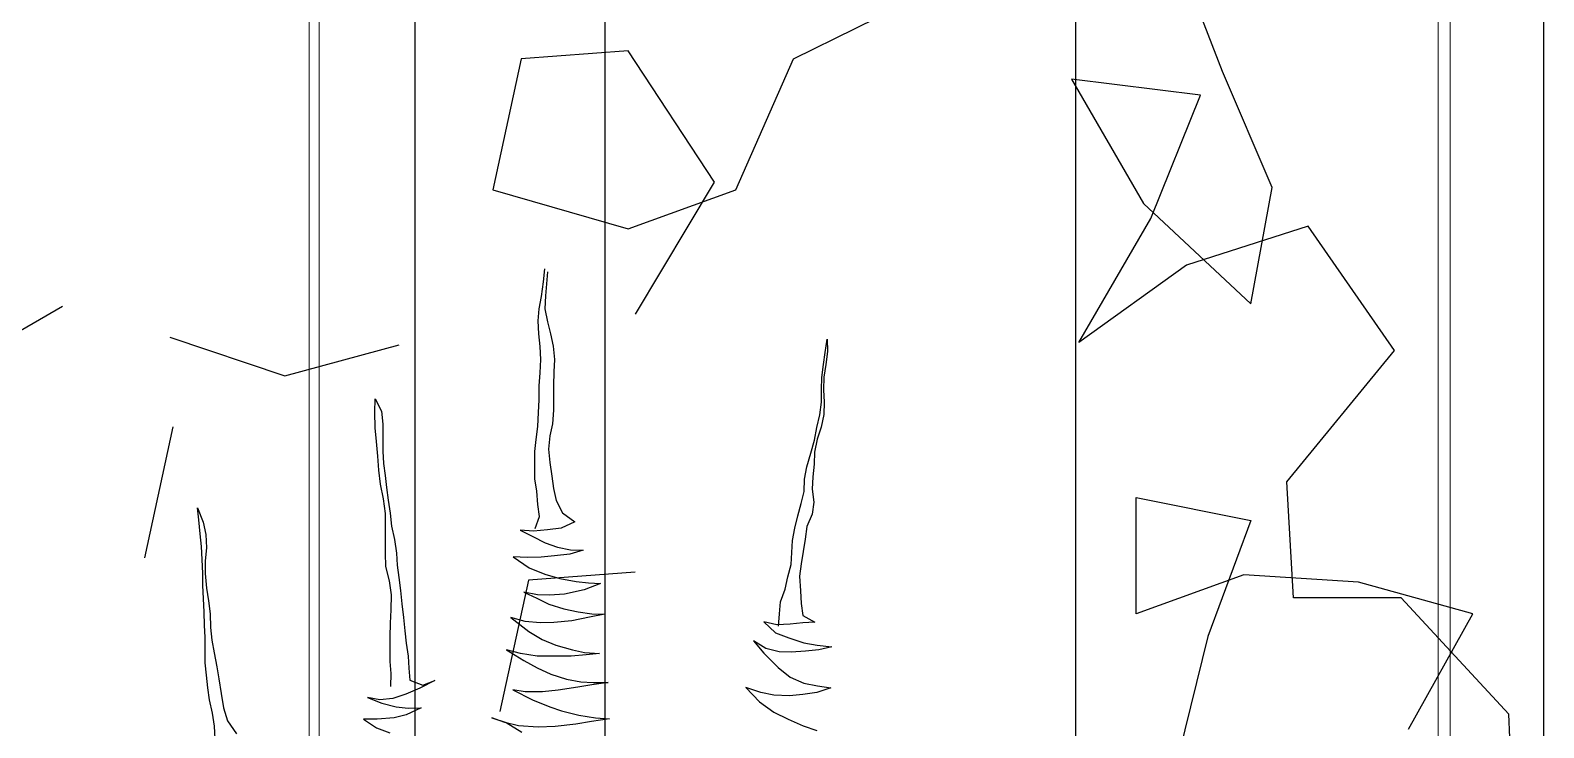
# Model space of a CAD drawing. Header units: metres. Extents: x -58 to 722, y -1100 to 345.
# Drawn here: x 29.628 to 30.2, y 110.091 to 110.354 of the extents above; entities that cross this region are included whole.
import ezdxf

# ---------------------------------------------------------------- set-up
doc = ezdxf.new("R2010")
doc.units = ezdxf.units.M
doc.header["$MEASUREMENT"] = 0
doc.layers.add('FSR_ARQ_002MURO', color=150, linetype='Continuous', lineweight=30)
doc.layers.add('FSR_ARQ_005VEGETACION', color=64, linetype='Continuous')
doc.layers.add('FSR_ARQ_29PERFILES ACERO', color=143, linetype='Continuous')

# ---------------------------------------------------------------- blocks, each defined once
blk = doc.blocks.new('arbustos 01')
at = {"layer": 'FSR_ARQ_005VEGETACION', "color": 103}
for p, q in [((188.56621, -31.46026), (188.56664, -31.46528)), ((188.56794, -31.46442), (188.56739, -31.45905)), ((188.56664, -31.46528), (188.56718, -31.47029)), ((188.56886, -31.47063), (188.56794, -31.46442)), ((188.56718, -31.47029), (188.56738, -31.47579)), ((188.56977, -31.47576), (188.56886, -31.47063)), ((188.56738, -31.47579), (188.56626, -31.48118)), ((188.5702, -31.48077), (188.56977, -31.47576)), ((188.56501, -31.48622), (188.56389, -31.4915)), ((188.56626, -31.48118), (188.56501, -31.48622)), ((188.56939, -31.49154), (188.56991, -31.48627)), ((188.56991, -31.48627), (188.5702, -31.48077)), ((188.44885, -31.48852), (188.44868, -31.49366)), ((188.44964, -31.49412), (188.44885, -31.48852)), ((188.56389, -31.4915), (188.56336, -31.497)), ((188.5691, -31.49704), (188.56939, -31.49154)), ((188.44868, -31.49366), (188.44947, -31.49915)), ((188.45043, -31.49913), (188.44964, -31.49412)), ((188.4511, -31.50462), (188.45043, -31.49913)), ((188.56336, -31.497), (188.56355, -31.50226)), ((188.56942, -31.50266), (188.5691, -31.49704)), ((188.44947, -31.49915), (188.45026, -31.50451)), ((188.45026, -31.50451), (188.45045, -31.50977)), ((188.45117, -31.50964), (188.4511, -31.50462)), ((188.56355, -31.50226), (188.56375, -31.50799)), ((188.56973, -31.50815), (188.56942, -31.50266)), ((188.45045, -31.50977), (188.45016, -31.51492)), ((188.45124, -31.5149), (188.45117, -31.50964)), ((188.56375, -31.50799), (188.56382, -31.51325)), ((188.56981, -31.51401), (188.56973, -31.50815)), ((188.45016, -31.51492), (188.45023, -31.52017)), ((188.45191, -31.52027), (188.45124, -31.5149)), ((188.56382, -31.51325), (188.56377, -31.51839)), ((188.57, -31.51927), (188.56981, -31.51401)), ((188.63866, -31.51355), (188.63598, -31.51873)), ((188.63874, -31.51917), (188.63866, -31.51355)), ((188.45023, -31.52017), (188.45138, -31.52542)), ((188.45318, -31.52563), (188.45191, -31.52027)), ((188.56377, -31.51839), (188.56421, -31.52401)), ((188.56421, -31.52401), (188.56535, -31.52913)), ((188.57032, -31.52512), (188.57, -31.51927)), ((188.63546, -31.52423), (188.63541, -31.52961)), ((188.63598, -31.51873), (188.63546, -31.52423)), ((188.63859, -31.52575), (188.63874, -31.51917)), ((188.45138, -31.52542), (188.453, -31.53054)), ((188.453, -31.53054), (188.45415, -31.5359)), ((188.4542, -31.53088), (188.45318, -31.52563)), ((188.45571, -31.53636), (188.4542, -31.53088)), ((188.56535, -31.52913), (188.56579, -31.53474)), ((188.57099, -31.53061), (188.57032, -31.52512)), ((188.57154, -31.53574), (188.57099, -31.53061)), ((188.63541, -31.52961), (188.63537, -31.53559)), ((188.63807, -31.53149), (188.63859, -31.52575)), ((188.45415, -31.5359), (188.45434, -31.54104)), ((188.45735, -31.54207), (188.45571, -31.53636)), ((188.56579, -31.53474), (188.56527, -31.54025)), ((188.57162, -31.5416), (188.57154, -31.53574)), ((188.63537, -31.53559), (188.63508, -31.54074)), ((188.63755, -31.53759), (188.63807, -31.53149)), ((188.45434, -31.54104), (188.45489, -31.54629)), ((188.45837, -31.54732), (188.45735, -31.54207)), ((188.56527, -31.54025), (188.56439, -31.546)), ((188.57157, -31.5471), (188.57162, -31.5416)), ((188.63508, -31.54074), (188.63443, -31.54577)), ((188.6364, -31.54944), (188.63715, -31.54358)), ((188.63715, -31.54358), (188.63755, -31.53759)), ((188.45489, -31.54629), (188.4552, -31.55155)), ((188.45856, -31.55246), (188.45837, -31.54732)), ((188.56439, -31.546), (188.56374, -31.55127)), ((188.57069, -31.55237), (188.57157, -31.5471)), ((188.63443, -31.54577), (188.6339, -31.55079)), ((188.63517, -31.55556), (188.6364, -31.54944)), ((188.4552, -31.55155), (188.45444, -31.55694)), ((188.45971, -31.55746), (188.45856, -31.55246)), ((188.56261, -31.5563), (188.55993, -31.56136)), ((188.56374, -31.55127), (188.56261, -31.5563)), ((188.57029, -31.55787), (188.57069, -31.55237)), ((188.63314, -31.55618), (188.63238, -31.56157)), ((188.6339, -31.55079), (188.63314, -31.55618)), ((188.63429, -31.56167), (188.63517, -31.55556)), ((188.45444, -31.55694), (188.4551, -31.56195)), ((188.4551, -31.56195), (188.45745, -31.56718)), ((188.46121, -31.5627), (188.45971, -31.55746)), ((188.55993, -31.56136), (188.55485, -31.56526)), ((188.56964, -31.56302), (188.57029, -31.55787)), ((188.63238, -31.56157), (188.63174, -31.56708)), ((188.63425, -31.56764), (188.63429, -31.56167)), ((188.71316, -31.5594), (188.71085, -31.56541)), ((188.71263, -31.56443), (188.71316, -31.5594)), ((188.45745, -31.56718), (188.45812, -31.57243)), ((188.46236, -31.56783), (188.46121, -31.5627)), ((188.46338, -31.57307), (188.46236, -31.56783)), ((188.55485, -31.56526), (188.5605, -31.56793)), ((188.5605, -31.56793), (188.56625, -31.56857)), ((188.56625, -31.56857), (188.57211, -31.56909)), ((188.57151, -31.568), (188.56964, -31.56302)), ((188.57211, -31.56909), (188.57772, -31.56865)), ((188.57772, -31.56865), (188.5725, -31.57135)), ((188.63174, -31.56708), (188.6305, -31.5726)), ((188.63432, -31.5729), (188.63425, -31.56764)), ((188.71085, -31.56541), (188.70972, -31.57056)), ((188.71211, -31.57029), (188.71263, -31.56443)), ((188.45812, -31.57243), (188.4589, -31.57768)), ((188.46369, -31.57809), (188.46338, -31.57307)), ((188.56728, -31.57405), (188.56204, -31.5758)), ((188.5725, -31.57135), (188.56728, -31.57405)), ((188.6305, -31.5726), (188.62974, -31.57834)), ((188.63428, -31.5784), (188.63432, -31.5729)), ((188.70972, -31.57056), (188.70944, -31.57607)), ((188.71158, -31.57556), (188.71211, -31.57029)), ((188.4589, -31.57768), (188.45981, -31.5828)), ((188.464, -31.58311), (188.46369, -31.57809)), ((188.55656, -31.57695), (188.5513, -31.57714)), ((188.5513, -31.57714), (188.55694, -31.57873)), ((188.56204, -31.5758), (188.55656, -31.57695)), ((188.55694, -31.57873), (188.56329, -31.57949)), ((188.56329, -31.57949), (188.56891, -31.58001)), ((188.56891, -31.58001), (188.57477, -31.58017)), ((188.58075, -31.57985), (188.57399, -31.58448)), ((188.57477, -31.58017), (188.58075, -31.57985)), ((188.62974, -31.57834), (188.62933, -31.58337)), ((188.63412, -31.58402), (188.63428, -31.5784)), ((188.70944, -31.57607), (188.70999, -31.58156)), ((188.70999, -31.58156), (188.71006, -31.58694)), ((188.71102, -31.58692), (188.7113, -31.58106)), ((188.7113, -31.58106), (188.71158, -31.57556)), ((188.45981, -31.5828), (188.46048, -31.58805)), ((188.46048, -31.58805), (188.46008, -31.59416)), ((188.46539, -31.58835), (188.464, -31.58311)), ((188.56746, -31.5872), (188.56103, -31.58896)), ((188.57399, -31.58448), (188.56746, -31.5872)), ((188.62933, -31.58337), (188.62868, -31.58864)), ((188.63264, -31.59002), (188.63412, -31.58402)), ((188.71006, -31.58694), (188.70943, -31.59304)), ((188.71097, -31.59194), (188.71102, -31.58692)), ((188.46008, -31.59416), (188.4598, -31.59954)), ((188.46653, -31.59347), (188.46539, -31.58835)), ((188.4684, -31.59882), (188.46653, -31.59347)), ((188.5491, -31.5908), (188.54408, -31.5911)), ((188.54408, -31.5911), (188.55093, -31.59376)), ((188.55423, -31.59025), (188.5491, -31.5908)), ((188.55093, -31.59376), (188.5592, -31.59556)), ((188.56103, -31.58896), (188.55423, -31.59025)), ((188.62804, -31.59403), (188.6274, -31.59965)), ((188.62868, -31.58864), (188.62804, -31.59403)), ((188.63177, -31.59589), (188.63264, -31.59002)), ((188.70943, -31.59304), (188.70855, -31.59843)), ((188.71068, -31.59733), (188.71097, -31.59194)), ((188.4598, -31.59954), (188.45903, -31.60457)), ((188.46882, -31.60384), (188.4684, -31.59882)), ((188.5592, -31.59556), (188.56542, -31.59595)), ((188.56571, -31.59977), (188.55941, -31.60177)), ((188.56542, -31.59595), (188.57044, -31.59588)), ((188.57082, -31.59719), (188.56571, -31.59977)), ((188.57044, -31.59588), (188.57617, -31.59473)), ((188.57617, -31.59473), (188.57082, -31.59719)), ((188.6274, -31.59965), (188.62676, -31.6054)), ((188.63185, -31.6021), (188.63177, -31.59589)), ((188.70855, -31.59843), (188.7079, -31.60382)), ((188.7104, -31.60319), (188.71068, -31.59733)), ((188.45903, -31.60457), (188.45405, -31.60739)), ((188.46925, -31.60897), (188.46882, -31.60384)), ((188.54772, -31.60384), (188.54222, -31.60404)), ((188.54222, -31.60404), (188.54858, -31.60527)), ((188.55345, -31.60305), (188.54772, -31.60384)), ((188.54858, -31.60527), (188.55601, -31.60672)), ((188.55941, -31.60177), (188.55345, -31.60305)), ((188.55601, -31.60672), (188.56367, -31.60745)), ((188.56929, -31.60762), (188.57562, -31.60705)), ((188.58169, -31.60541), (188.57412, -31.61126)), ((188.57562, -31.60705), (188.58169, -31.60541)), ((188.62676, -31.6054), (188.62623, -31.61091)), ((188.63217, -31.60772), (188.63185, -31.6021)), ((188.7079, -31.60382), (188.70774, -31.60956)), ((188.71024, -31.60857), (188.7104, -31.60319)), ((188.45405, -31.60739), (188.45907, -31.60756)), ((188.45907, -31.60756), (188.46434, -31.6082)), ((188.46434, -31.6082), (188.46996, -31.60849)), ((188.47049, -31.61183), (188.4649, -31.61393)), ((188.46996, -31.60849), (188.47544, -31.60722)), ((188.47544, -31.60722), (188.47049, -31.61183)), ((188.56367, -31.60745), (188.56929, -31.60762)), ((188.57412, -31.61126), (188.56855, -31.61456)), ((188.62623, -31.61091), (188.62559, -31.61618)), ((188.63236, -31.61345), (188.63217, -31.60772)), ((188.63232, -31.61871), (188.63236, -31.61345)), ((188.70774, -31.60956), (188.70722, -31.61483)), ((188.70995, -31.61383), (188.71024, -31.60857)), ((188.4531, -31.61696), (188.4469, -31.61765)), ((188.4469, -31.61765), (188.45241, -31.61889)), ((188.45241, -31.61889), (188.45792, -31.61953)), ((188.45871, -31.61605), (188.4531, -31.61696)), ((188.45792, -31.61953), (188.46402, -31.61992)), ((188.4649, -31.61393), (188.45871, -31.61605)), ((188.46402, -31.61992), (188.46904, -31.61974)), ((188.46904, -31.61974), (188.47464, -31.61846)), ((188.47464, -31.61846), (188.47985, -31.61517)), ((188.47985, -31.61517), (188.47538, -31.62037)), ((188.55581, -31.61892), (188.55069, -31.62006)), ((188.56272, -31.61703), (188.55581, -31.61892)), ((188.56855, -31.61456), (188.56272, -31.61703)), ((188.58355, -31.6189), (188.5762, -31.62342)), ((188.57759, -31.62053), (188.58355, -31.6189)), ((188.62559, -31.61618), (188.62482, -31.62156)), ((188.63227, -31.62385), (188.63232, -31.61871)), ((188.70722, -31.61483), (188.70621, -31.62022)), ((188.71002, -31.61921), (188.70995, -31.61383)), ((188.70998, -31.62435), (188.71002, -31.61921)), ((188.47538, -31.62037), (188.46937, -31.62643)), ((188.55069, -31.62006), (188.54448, -31.6205)), ((188.54448, -31.6205), (188.54999, -31.62103)), ((188.54999, -31.62103), (188.55633, -31.62166)), ((188.55633, -31.62166), (188.5641, -31.62167)), ((188.5641, -31.62167), (188.57055, -31.62158)), ((188.57055, -31.62158), (188.57759, -31.62053)), ((188.5762, -31.62342), (188.57062, -31.62648)), ((188.62482, -31.62156), (188.62453, -31.62659)), ((188.63186, -31.62888), (188.63227, -31.62385)), ((188.7051, -31.62609), (188.70421, -31.63113)), ((188.70621, -31.62022), (188.7051, -31.62609)), ((188.70945, -31.62962), (188.70998, -31.62435)), ((188.4644, -31.63044), (188.4587, -31.63291)), ((188.46937, -31.62643), (188.4644, -31.63044)), ((188.55229, -31.63235), (188.54704, -31.63266)), ((188.55825, -31.6312), (188.55229, -31.63235)), ((188.56492, -31.62919), (188.55825, -31.6312)), ((188.57062, -31.62648), (188.56492, -31.62919)), ((188.61866, -31.63384), (188.61361, -31.63176)), ((188.61361, -31.63176), (188.61987, -31.63502)), ((188.62401, -31.63174), (188.61866, -31.63384)), ((188.62453, -31.62659), (188.62401, -31.63174)), ((188.63205, -31.63438), (188.63186, -31.62888)), ((188.70421, -31.63113), (188.70334, -31.63723)), ((188.70892, -31.63489), (188.70945, -31.62962)), ((188.45298, -31.63406), (188.44725, -31.63485)), ((188.44725, -31.63485), (188.45325, -31.6368)), ((188.4587, -31.63291), (188.45298, -31.63406)), ((188.45325, -31.6368), (188.459, -31.63768)), ((188.459, -31.63768), (188.46463, -31.6382)), ((188.46463, -31.6382), (188.4712, -31.638)), ((188.4712, -31.638), (188.47668, -31.63685)), ((188.47668, -31.63685), (188.48299, -31.63473)), ((188.48299, -31.63473), (188.47733, -31.64078)), ((188.54704, -31.63266), (188.54082, -31.63263)), ((188.54082, -31.63263), (188.54765, -31.63361)), ((188.54765, -31.63361), (188.55352, -31.63461)), ((188.55352, -31.63461), (188.56178, -31.63593)), ((188.56178, -31.63593), (188.56837, -31.63656)), ((188.56837, -31.63656), (188.57566, -31.63658)), ((188.58079, -31.63579), (188.5726, -31.63997)), ((188.57566, -31.63658), (188.58079, -31.63579)), ((188.61987, -31.63502), (188.62576, -31.63757)), ((188.62576, -31.63757), (188.63116, -31.63941)), ((188.6418, -31.63891), (188.63585, -31.64138)), ((188.63667, -31.63993), (188.6418, -31.63891)), ((188.70334, -31.63723), (188.70234, -31.64334)), ((188.70815, -31.63992), (188.70892, -31.63489)), ((188.4713, -31.64517), (188.46524, -31.64812)), ((188.47733, -31.64078), (188.4713, -31.64517)), ((188.56035, -31.64456), (188.55308, -31.64633)), ((188.56534, -31.64293), (188.56035, -31.64456)), ((188.5726, -31.63997), (188.56534, -31.64293)), ((188.62476, -31.64344), (188.61938, -31.64328)), ((188.61938, -31.64328), (188.62564, -31.6463)), ((188.62978, -31.6429), (188.62476, -31.64344)), ((188.63585, -31.64138), (188.62978, -31.6429)), ((188.63116, -31.63941), (188.63667, -31.63993)), ((188.70234, -31.64334), (188.70062, -31.64875)), ((188.70692, -31.64555), (188.70815, -31.63992)), ((188.45894, -31.65083), (188.45323, -31.65282)), ((188.46524, -31.64812), (188.45894, -31.65083)), ((188.54616, -31.6475), (188.54031, -31.64794)), ((188.54031, -31.64794), (188.54774, -31.64903)), ((188.55308, -31.64633), (188.54616, -31.6475)), ((188.54774, -31.64903), (188.55444, -31.65013)), ((188.55444, -31.65013), (188.56306, -31.65109)), ((188.56306, -31.65109), (188.57024, -31.65135)), ((188.57024, -31.65135), (188.57848, -31.65088)), ((188.5836, -31.6495), (188.57708, -31.65353)), ((188.57848, -31.65088), (188.5842, -31.64949)), ((188.58967, -31.6475), (188.5836, -31.6495)), ((188.5842, -31.64949), (188.58967, -31.6475)), ((188.62564, -31.6463), (188.63068, -31.64755)), ((188.63068, -31.64755), (188.63774, -31.64805)), ((188.63802, -31.65163), (188.63243, -31.65374)), ((188.63774, -31.64805), (188.64347, -31.64809)), ((188.64347, -31.64809), (188.63802, -31.65163)), ((188.70062, -31.64875), (188.69687, -31.65418)), ((188.70587, -31.65633), (188.70615, -31.65094)), ((188.70615, -31.65094), (188.70692, -31.64555))]:
    blk.add_line(p, q, dxfattribs=at)
blk = doc.blocks.new('arbusto fsr 2')
at = {"layer": 'FSR_ARQ_005VEGETACION', "color": 104}
for p, q in [((276.61969, -31.66821), (276.63876, -31.6186)), ((276.78173, -31.66342), (276.72777, -31.63686)), ((276.81159, -31.71004), (276.84422, -31.66044)), ((276.84422, -31.66044), (276.88463, -31.66342)), ((276.80356, -31.71302), (276.78173, -31.66342)), ((276.88463, -31.66342), (276.89542, -31.71302)), ((276.60086, -31.71212), (276.61969, -31.66821)), ((276.62797, -31.67715), (276.67666, -31.67119)), ((276.67666, -31.67119), (276.64955, -31.71808)), ((276.64679, -31.72377), (276.62797, -31.67715)), ((276.84146, -31.75992), (276.81159, -31.71004)), ((276.60889, -31.75603), (276.60086, -31.71212)), ((276.84422, -31.72766), (276.80356, -31.71302)), ((276.89542, -31.71302), (276.84422, -31.72766)), ((276.64955, -31.71808), (276.60889, -31.75603)), ((276.55468, -31.77365), (276.58731, -31.72675)), ((276.58731, -31.72675), (276.63324, -31.74139)), ((276.6739, -31.77067), (276.64679, -31.72377)), ((276.63324, -31.74139), (276.6739, -31.77067)), ((277.09846, -31.78025), (277.05805, -31.75694)), ((277.01739, -31.76859), (276.97398, -31.78323)), ((276.59534, -31.82325), (276.55468, -31.77365)), ((276.97398, -31.78323), (276.93081, -31.77157)), ((277.01625, -31.80248), (277.02704, -31.85208)), ((276.59283, -31.86716), (276.59534, -31.82325)), ((276.65231, -31.82921), (276.60889, -31.83789)), ((276.65231, -31.87313), (276.65231, -31.82921)), ((276.60889, -31.83789), (276.62521, -31.8818)), ((276.56823, -31.8612), (276.61165, -31.85849)), ((276.61165, -31.85849), (276.65231, -31.87313)), ((276.84153, -31.85744), (276.88194, -31.86042)), ((276.88194, -31.86042), (276.89273, -31.91003)), ((276.52507, -31.87313), (276.56823, -31.8612)), ((276.51151, -31.91107), (276.55217, -31.86716)), ((276.55217, -31.86716), (276.59283, -31.86716)), ((276.54941, -31.91677), (276.52507, -31.87313)), ((276.62521, -31.8818), (276.636, -31.92571)), ((276.50875, -31.97233), (276.51151, -31.91107))]:
    blk.add_line(p, q, dxfattribs=at)

msp = doc.modelspace()

# ---------------------------------------------------------------- linework, layer by layer
at = {"layer": 'FSR_ARQ_002MURO', "lineweight": 0}
for p, q in [((29.73307, 109.70149), (29.73307, 111.65149)), ((29.73676, 109.70149), (29.73676, 111.65149)), ((30.15967, 109.70149), (30.15967, 111.65149)), ((30.1642, 109.70149), (30.1642, 111.65149))]:
    msp.add_line(p, q, dxfattribs=at)
at = {"layer": 'FSR_ARQ_29PERFILES ACERO', "linetype": 'ByBlock'}
for p, q in [((29.77311, 109.70149), (29.77311, 111.65149)), ((29.84491, 109.70149), (29.84491, 111.65149)), ((30.02278, 109.00149), (30.02278, 111.65149)), ((30.19956, 109.70149), (30.19956, 111.65149))]:
    msp.add_line(p, q, dxfattribs=at)

# ---------------------------------------------------------------- block references
at = {"layer": 'FSR_ARQ_002MURO', "xscale": -1}
msp.add_blockref('arbusto fsr 2', (306.69782, 142.00684), dxfattribs=at)
at = {"layer": 'FSR_ARQ_005VEGETACION', "xscale": -0.9, "yscale": 0.9, "zscale": 0.9}
msp.add_blockref('arbustos 01', (199.53275, 138.57711), dxfattribs=at)

doc.saveas('drawing.dxf')
